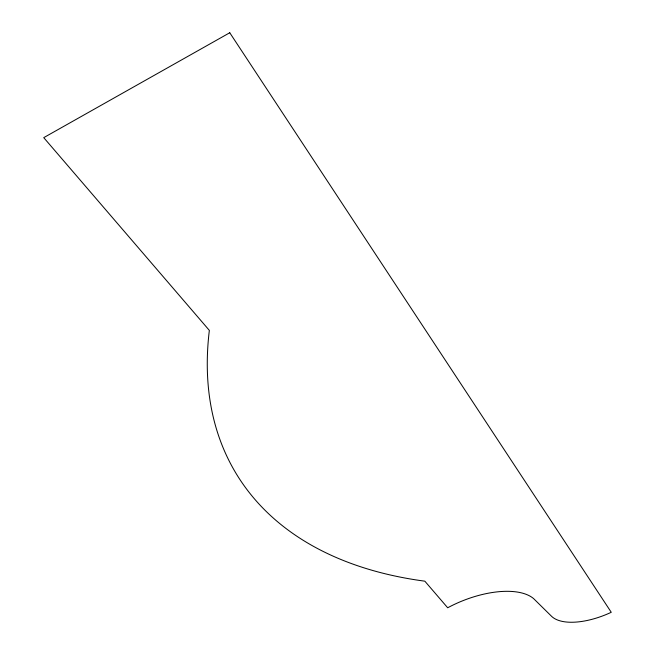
<?xml version="1.0" encoding="UTF-8"?>
<svg xmlns="http://www.w3.org/2000/svg" width="655" height="655" viewBox="0 0 655 655"><rect width="100%" height="100%" fill="white"/><g stroke="black" fill="none" stroke-linecap="round" stroke-linejoin="round"><path stroke-width="0.98" d="M229.758 32.75L43.738 137.648L209.346 330.39A581.19 331.373 -31.9 0 0 424.833 581.173L447.684 607.774A69.512 32.463 -22.2 0 1 533.645 598.637L551.485 616.224A55.429 25.488 -24.3 0 0 611.262 612.294L229.758 32.75"/></g></svg>
